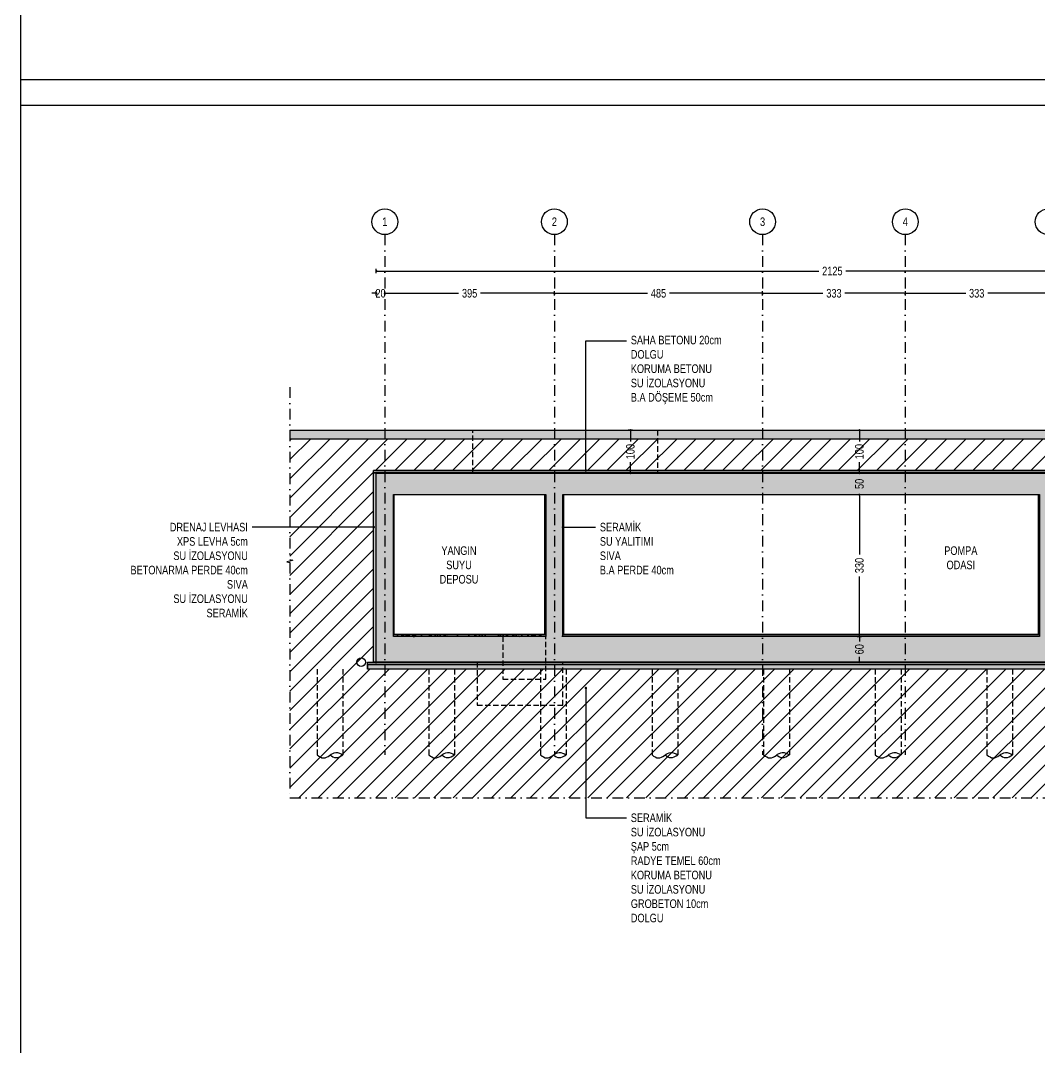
# Model space of a CAD drawing. Header units: centimetres. Extents: x 26569 to 160723, y -3143 to 14565.
# Drawn here: x 153201 to 155575, y 630 to 3021 of the extents above; entities that cross this region are included whole.
import ezdxf
from ezdxf import colors
from ezdxf.entities.mleader import LeaderData, LeaderLine
from ezdxf.enums import TextEntityAlignment as Align
from ezdxf.math import Vec2, Vec3

# ---------------------------------------------------------------- set-up
doc = ezdxf.new("R2010")
doc.units = ezdxf.units.CM
doc.header["$LTSCALE"] = 100
doc.linetypes.add('DASHDOT2', pattern=[0.5, 0.25, -0.125, 0, -0.125])
doc.linetypes.add('HIDDEN2', pattern=[0.1875, 0.125, -0.0625])
for name, color, linetype in [('A-ANNO-DIMS', 187, 'Continuous'), ('A-ANNO-GRID', 155, 'DASHDOT2'), ('A-ANNO-TEXT', 50, 'Continuous'), ('A-ANNO-TTBL', 157, 'Continuous'), ('A-ELEV-01', 255, 'Continuous'), ('A-FNSH-TILE', 63, 'Continuous'), ('A-HATCH', 253, 'Continuous'), ('A-WALL-INSL', 249, 'Continuous'), ('M-PIPE', 235, 'Continuous'), ('S-CONC', 5, 'Continuous'), ('S-HTCH', 8, 'Continuous')]:
    doc.layers.add(name, color=color, linetype=linetype)
doc.styles.add('Fields_100', font='act_simplex.shx', dxfattribs={"width": 0.8, "height": 20})
doc.dimstyles.new('FIELDS_100', dxfattribs={"dimscale": 0, "dimtxt": 20, "dimasz": 5, "dimexe": 5, "dimexo": 5, "dimgap": 5, "dimtad": 0, "dimdec": 0, "dimzin": 0, "dimdsep": 46, "dimtxsty": 'Fields_100', "dimblk": 'DOT', "dimcen": 0.09, "dimclrt": 50, "dimadec": 0, "dimazin": 0, "dimtfac": 1, "dimtdec": 0, "dimtix": 1, "dimtofl": 0, "dimtmove": 1, "dimatfit": 3, "dimfxl": 5, "dimfxlon": 1, "dimtolj": 1, "dimtzin": 0, "dimarcsym": 0})
pattern_1 = [(50, (129817.816, 6797.92), (18.218467, -1.5939086), [1.905, -20.955]), (355, (129817.816, 6797.92), (-3.524342, 19.105685), [1.524, -16.764058]), (100.451445, (129819.334, 6797.787), (14.694125, 17.511775), [1.619001, -17.809024]), (46.1842, (129817.816, 6803), (27.107904, -4.204233), [2.8575, -31.4325]), (96.63556, (129820.075, 6802.65), (23.740413, 24.742612), [2.428502, -26.71356]), (351.18415, (129817.816, 6803), (23.740413, 24.742612), [2.285997, -25.145973]), (21, (129820.356, 6801.73), (15.161439, -10.22652), [1.905, -20.955]), (326, (129820.356, 6801.73), (6.180203, 18.418797), [1.524, -16.764]), (71.451445, (129821.62, 6800.878), (21.341642, 8.192277), [1.619001, -17.808994]), (37.5, (129817.816, 6797.92), (0.3088603, 8.4555039), [0, -16.5608, 0, -17.018, 0, -16.8275]), (7.5, (129817.816, 6797.92), (6.6819663, 10.0180575), [0, -9.7028, 0, -16.1798, 0, -6.4135]), (327.5, (129812.152, 6797.92), (13.5590595, -0.5728744), [0, -6.35, 0, -19.812, 0, -26.289]), (317.5, (129809.612, 6797.92), (14.812918, 2.542649), [0, -8.255, 0, -13.1572, 0, -18.669])]
pattern_2 = [(45, (129817.816, 6797.92), (-4.490128, 4.490128), []), (45, (129822.306, 6797.92), (-4.490128, 4.490128), [3.175, -1.5875])]

# ---------------------------------------------------------------- blocks, each defined once
blk = doc.blocks.new('_Dot')
at = {"color": 0, "linetype": 'ByBlock', "lineweight": -2}
blk.add_line((-0.5, 0), (-1, 0), dxfattribs=at)
at = {"color": 0, "linetype": 'ByBlock', "const_width": 0.5}
blk.add_lwpolyline([(-0.25, 0, 1), (0.25, 0, 1)], format="xyb", close=True, dxfattribs=at)
blk = doc.blocks.new('*D608')
at = {"layer": 'A-ANNO-DIMS', "color": 0, "lineweight": -2, "transparency": 16777216}
for p, q in [((154444.7, 2380.6), (154444.7, 2390.6)), ((154449.7, 2385.6), (154661.6, 2385.6)), ((154924.7, 2385.6), (154712.7, 2385.6)), ((154929.7, 2380.6), (154929.7, 2390.6))]:
    blk.add_line(p, q, dxfattribs=at)
at = {"layer": 'DEFPOINTS', "color": 0, "transparency": 16777216}
for p in [(154444.7, 2385.6), (154444.7, 2077.8), (154929.7, 2077.8, 0)]:
    blk.add_point(p, dxfattribs=at)
at = {"layer": 'A-ANNO-DIMS', "color": 0, "lineweight": -2, "transparency": 16777216, "xscale": 5, "yscale": 5, "zscale": 5, "rotation": 180}
blk.add_blockref('_Dot', (154444.7, 2385.6), dxfattribs=at)
at = {"layer": 'A-ANNO-DIMS', "color": 0, "lineweight": -2, "transparency": 16777216, "xscale": 5, "yscale": 5, "zscale": 5}
blk.add_blockref('_Dot', (154929.7, 2385.6), dxfattribs=at)
at = {"layer": 'A-ANNO-DIMS', "color": 50, "transparency": 16777216, "insert": (154687.2, 2385.6), "char_height": 20, "attachment_point": 5, "style": 'Fields_100'}
blk.add_mtext('\\A1;485', dxfattribs=at)
blk = doc.blocks.new('*D609')
at = {"layer": 'A-ANNO-DIMS', "color": 0, "lineweight": -2, "transparency": 16777216}
for p, q in [((155262.2, 2380.6), (155262.2, 2390.6)), ((155267.2, 2385.6), (155402.8, 2385.6)), ((155589.7, 2385.6), (155454, 2385.6)), ((155594.7, 2380.6), (155594.7, 2390.6))]:
    blk.add_line(p, q, dxfattribs=at)
at = {"layer": 'DEFPOINTS', "color": 0, "transparency": 16777216}
for p in [(155262.2, 2385.6), (155262.2, 2077.8, 0), (155594.7, 2077.8)]:
    blk.add_point(p, dxfattribs=at)
at = {"layer": 'A-ANNO-DIMS', "color": 0, "lineweight": -2, "transparency": 16777216, "xscale": 5, "yscale": 5, "zscale": 5, "rotation": 180}
blk.add_blockref('_Dot', (155262.2, 2385.6), dxfattribs=at)
at = {"layer": 'A-ANNO-DIMS', "color": 0, "lineweight": -2, "transparency": 16777216, "xscale": 5, "yscale": 5, "zscale": 5}
blk.add_blockref('_Dot', (155594.7, 2385.6), dxfattribs=at)
at = {"layer": 'A-ANNO-DIMS', "color": 50, "transparency": 16777216, "insert": (155428.4, 2385.6), "char_height": 20, "attachment_point": 5, "style": 'Fields_100'}
blk.add_mtext('\\A1;333', dxfattribs=at)
blk = doc.blocks.new('*D611')
at = {"layer": 'A-ANNO-DIMS', "color": 0, "lineweight": -2, "transparency": 16777216}
for p, q in [((154049.7, 2380.6), (154049.7, 2390.6)), ((154054.7, 2385.6), (154221.6, 2385.6)), ((154439.7, 2385.6), (154272.7, 2385.6)), ((154444.7, 2380.6), (154444.7, 2390.6))]:
    blk.add_line(p, q, dxfattribs=at)
at = {"layer": 'DEFPOINTS', "color": 0, "transparency": 16777216}
for p in [(154049.7, 2385.6), (154049.7, 2077.8, 0), (154444.7, 2077.8)]:
    blk.add_point(p, dxfattribs=at)
at = {"layer": 'A-ANNO-DIMS', "color": 0, "lineweight": -2, "transparency": 16777216, "xscale": 5, "yscale": 5, "zscale": 5, "rotation": 180}
blk.add_blockref('_Dot', (154049.7, 2385.6), dxfattribs=at)
at = {"layer": 'A-ANNO-DIMS', "color": 0, "lineweight": -2, "transparency": 16777216, "xscale": 5, "yscale": 5, "zscale": 5}
blk.add_blockref('_Dot', (154444.7, 2385.6), dxfattribs=at)
at = {"layer": 'A-ANNO-DIMS', "color": 50, "transparency": 16777216, "insert": (154247.2, 2385.6), "char_height": 20, "attachment_point": 5, "style": 'Fields_100'}
blk.add_mtext('\\A1;395', dxfattribs=at)
blk = doc.blocks.new('*D612')
at = {"layer": 'A-ANNO-DIMS', "color": 0, "lineweight": -2, "transparency": 16777216}
for p, q in [((154029.7, 2432.4), (154029.7, 2442.4)), ((156154.7, 2432.4), (156154.7, 2442.4)), ((154034.7, 2437.4), (155060.5, 2437.4)), ((156149.7, 2437.4), (155123.8, 2437.4))]:
    blk.add_line(p, q, dxfattribs=at)
at = {"layer": 'DEFPOINTS', "color": 0, "transparency": 16777216}
for p in [(154029.7, 2437.4), (154029.7, 2077.8), (156154.7, 2077.8, 0)]:
    blk.add_point(p, dxfattribs=at)
at = {"layer": 'A-ANNO-DIMS', "color": 0, "lineweight": -2, "transparency": 16777216, "xscale": 5, "yscale": 5, "zscale": 5, "rotation": 180}
blk.add_blockref('_Dot', (154029.7, 2437.4), dxfattribs=at)
at = {"layer": 'A-ANNO-DIMS', "color": 0, "lineweight": -2, "transparency": 16777216, "xscale": 5, "yscale": 5, "zscale": 5}
blk.add_blockref('_Dot', (156154.7, 2437.4), dxfattribs=at)
at = {"layer": 'A-ANNO-DIMS', "color": 50, "transparency": 16777216, "insert": (155092.2, 2437.4), "char_height": 20, "attachment_point": 5, "style": 'Fields_100'}
blk.add_mtext('\\A1;2125', dxfattribs=at)
blk = doc.blocks.new('*D613')
at = {"layer": 'A-ANNO-DIMS', "color": 0, "lineweight": -2, "transparency": 16777216}
for p, q in [((154929.7, 2380.6), (154929.7, 2390.6)), ((154934.7, 2385.6), (155070.3, 2385.6)), ((155257.2, 2385.6), (155121.5, 2385.6)), ((155262.2, 2380.6), (155262.2, 2390.6))]:
    blk.add_line(p, q, dxfattribs=at)
at = {"layer": 'DEFPOINTS', "color": 0, "transparency": 16777216}
for p in [(154929.7, 2385.6), (154929.7, 2077.8, 0), (155262.2, 2077.8, 0)]:
    blk.add_point(p, dxfattribs=at)
at = {"layer": 'A-ANNO-DIMS', "color": 0, "lineweight": -2, "transparency": 16777216, "xscale": 5, "yscale": 5, "zscale": 5, "rotation": 180}
blk.add_blockref('_Dot', (154929.7, 2385.6), dxfattribs=at)
at = {"layer": 'A-ANNO-DIMS', "color": 0, "lineweight": -2, "transparency": 16777216, "xscale": 5, "yscale": 5, "zscale": 5}
blk.add_blockref('_Dot', (155262.2, 2385.6), dxfattribs=at)
at = {"layer": 'A-ANNO-DIMS', "color": 50, "transparency": 16777216, "insert": (155095.9, 2385.6), "char_height": 20, "attachment_point": 5, "style": 'Fields_100'}
blk.add_mtext('\\A1;333', dxfattribs=at)
blk = doc.blocks.new('*D615')
at = {"layer": 'A-ANNO-DIMS', "color": 0, "lineweight": -2, "transparency": 16777216}
for p, q in [((154024.7, 2385.6), (154019.7, 2385.6)), ((154029.7, 2380.6), (154029.7, 2390.6)), ((154049.7, 2380.6), (154049.7, 2390.6)), ((154054.7, 2385.6), (154059.7, 2385.6))]:
    blk.add_line(p, q, dxfattribs=at)
at = {"layer": 'DEFPOINTS', "color": 0, "transparency": 16777216}
for p in [(154049.7, 2385.6), (154029.7, 2077.8), (154049.7, 2077.8)]:
    blk.add_point(p, dxfattribs=at)
at = {"layer": 'A-ANNO-DIMS', "color": 0, "lineweight": -2, "transparency": 16777216, "xscale": 5, "yscale": 5, "zscale": 5}
blk.add_blockref('_Dot', (154029.7, 2385.6), dxfattribs=at)
at = {"layer": 'A-ANNO-DIMS', "color": 0, "lineweight": -2, "transparency": 16777216, "xscale": 5, "yscale": 5, "zscale": 5, "rotation": 180}
blk.add_blockref('_Dot', (154049.7, 2385.6), dxfattribs=at)
at = {"layer": 'A-ANNO-DIMS', "color": 50, "transparency": 16777216, "insert": (154039.7, 2385.6), "char_height": 20, "attachment_point": 5, "style": 'Fields_100'}
blk.add_mtext('\\A1;20', dxfattribs=at)
blk = doc.blocks.new('*D569')
at = {"layer": 'A-ANNO-DIMS', "color": 0, "lineweight": -2, "transparency": 16777216}
for p, q in [((154626.7, 2066.9), (154616.7, 2066.9)), ((154621.7, 2061.9), (154621.7, 2040.9)), ((154621.7, 1971.9), (154621.7, 1992.8)), ((154626.7, 1966.9), (154616.7, 1966.9))]:
    blk.add_line(p, q, dxfattribs=at)
at = {"layer": 'DEFPOINTS', "color": 0, "transparency": 16777216}
for p in [(154621.7, 2066.9), (154648, 2066.9), (154648, 1966.9)]:
    blk.add_point(p, dxfattribs=at)
at = {"layer": 'A-ANNO-DIMS', "color": 0, "lineweight": -2, "transparency": 16777216, "xscale": 5, "yscale": 5, "zscale": 5}
for p, rotation in [((154621.7, 2066.9), 90), ((154621.7, 1966.9), 270)]:
    blk.add_blockref('_Dot', p, dxfattribs=dict(at, rotation=rotation))
at = {"layer": 'A-ANNO-DIMS', "color": 50, "transparency": 16777216, "insert": (154621.7, 2016.9), "char_height": 20, "attachment_point": 5, "rotation": 90, "style": 'Fields_100'}
blk.add_mtext('\\A1;100', dxfattribs=at)
blk = doc.blocks.new('*D571')
at = {"layer": 'A-ANNO-DIMS', "color": 0, "lineweight": -2, "transparency": 16777216}
for p, q in [((155150.2, 1966.9), (155160.2, 1966.9)), ((155155.2, 1971.9), (155155.2, 1976.9)), ((155150.2, 1916.9), (155160.2, 1916.9)), ((155155.2, 1911.9), (155155.2, 1906.9))]:
    blk.add_line(p, q, dxfattribs=at)
at = {"layer": 'DEFPOINTS', "color": 0, "transparency": 16777216}
for p in [(155109.7, 1966.9), (155155.2, 1966.9), (155109.7, 1916.9)]:
    blk.add_point(p, dxfattribs=at)
at = {"layer": 'A-ANNO-DIMS', "color": 0, "lineweight": -2, "transparency": 16777216, "xscale": 5, "yscale": 5, "zscale": 5}
for p, rotation in [((155155.2, 1966.9), 270), ((155155.2, 1916.9), 90)]:
    blk.add_blockref('_Dot', p, dxfattribs=dict(at, rotation=rotation))
at = {"layer": 'A-ANNO-DIMS', "color": 50, "transparency": 16777216, "insert": (155155.2, 1941.9), "char_height": 20, "attachment_point": 5, "rotation": 90, "style": 'Fields_100'}
blk.add_mtext('\\A1;50', dxfattribs=at)
blk = doc.blocks.new('*D572')
at = {"layer": 'A-ANNO-DIMS', "color": 0, "lineweight": -2, "transparency": 16777216}
for p, q in [((155150.2, 1916.9), (155160.2, 1916.9)), ((155155.2, 1911.9), (155155.2, 1777.5)), ((155155.2, 1591.9), (155155.2, 1726.3)), ((155150.2, 1586.9), (155160.2, 1586.9))]:
    blk.add_line(p, q, dxfattribs=at)
at = {"layer": 'DEFPOINTS', "color": 0, "transparency": 16777216}
for p in [(155109.7, 1916.9), (155155.2, 1916.9), (155109.7, 1586.9)]:
    blk.add_point(p, dxfattribs=at)
at = {"layer": 'A-ANNO-DIMS', "color": 0, "lineweight": -2, "transparency": 16777216, "xscale": 5, "yscale": 5, "zscale": 5}
for p, rotation in [((155155.2, 1916.9), 90), ((155155.2, 1586.9), 270)]:
    blk.add_blockref('_Dot', p, dxfattribs=dict(at, rotation=rotation))
at = {"layer": 'A-ANNO-DIMS', "color": 50, "transparency": 16777216, "insert": (155155.2, 1751.9), "char_height": 20, "attachment_point": 5, "rotation": 90, "style": 'Fields_100'}
blk.add_mtext('\\A1;330', dxfattribs=at)
blk = doc.blocks.new('*D573')
at = {"layer": 'A-ANNO-DIMS', "color": 0, "lineweight": -2, "transparency": 16777216}
for p, q in [((155150.2, 1586.9), (155160.2, 1586.9)), ((155155.2, 1581.9), (155155.2, 1574.8)), ((155155.2, 1531.9), (155155.2, 1538.9)), ((155150.2, 1526.9), (155160.2, 1526.9))]:
    blk.add_line(p, q, dxfattribs=at)
at = {"layer": 'DEFPOINTS', "color": 0, "transparency": 16777216}
for p in [(155109.7, 1586.9), (155155.2, 1586.9), (155109.7, 1526.9)]:
    blk.add_point(p, dxfattribs=at)
at = {"layer": 'A-ANNO-DIMS', "color": 0, "lineweight": -2, "transparency": 16777216, "xscale": 5, "yscale": 5, "zscale": 5}
for p, rotation in [((155155.2, 1586.9), 90), ((155155.2, 1526.9), 270)]:
    blk.add_blockref('_Dot', p, dxfattribs=dict(at, rotation=rotation))
at = {"layer": 'A-ANNO-DIMS', "color": 50, "transparency": 16777216, "insert": (155155.2, 1556.9), "char_height": 20, "attachment_point": 5, "rotation": 90, "style": 'Fields_100'}
blk.add_mtext('\\A1;60', dxfattribs=at)
blk = doc.blocks.new('JET GROUT')
at = {"linetype": 'HIDDEN2'}
for points in [[(-30, 0), (-30, -200)], [(30, 0), (30, -200)]]:
    blk.add_lwpolyline(points, dxfattribs=at)
blk.add_spline([(-30, -200), (-15.3, -207.2), (13.4, -194.1), (30, -200)], degree=3)
blk.add_open_spline([(0, -200.3), (4.4, -203.3), (14.5, -209.5), (24.5, -203.3), (30, -200)], degree=3, knots=[179.801197, 179.801197, 179.801197, 179.801197, 259.646208, 355.156763, 355.156763, 355.156763, 355.156763])
blk = doc.blocks.new('*D562')
at = {"layer": 'A-ANNO-DIMS', "color": 0, "lineweight": -2, "transparency": 16777216}
for p, q in [((155150.2, 2066.9), (155160.2, 2066.9)), ((155155.2, 2061.9), (155155.2, 2040.9)), ((155155.2, 1971.9), (155155.2, 1992.8)), ((155150.2, 1966.9), (155160.2, 1966.9))]:
    blk.add_line(p, q, dxfattribs=at)
at = {"layer": 'DEFPOINTS', "color": 0, "transparency": 16777216}
for p in [(155109.7, 2066.9), (155155.2, 2066.9), (155109.7, 1966.9)]:
    blk.add_point(p, dxfattribs=at)
at = {"layer": 'A-ANNO-DIMS', "color": 0, "lineweight": -2, "transparency": 16777216, "xscale": 5, "yscale": 5, "zscale": 5}
for p, rotation in [((155155.2, 2066.9), 90), ((155155.2, 1966.9), 270)]:
    blk.add_blockref('_Dot', p, dxfattribs=dict(at, rotation=rotation))
at = {"layer": 'A-ANNO-DIMS', "color": 50, "transparency": 16777216, "insert": (155155.2, 2016.9), "char_height": 20, "attachment_point": 5, "rotation": 90, "style": 'Fields_100'}
blk.add_mtext('\\A1;100', dxfattribs=at)

msp = doc.modelspace()

# ---------------------------------------------------------------- hatches: boundary and pattern name
at = {"layer": 'A-HATCH'}
h = msp.add_hatch(dxfattribs=at)
h.set_pattern_fill('LINE', color=256, scale=10, angle=45, style=0)
h.set_pattern_definition([(45, (129817.816, 7308.036), (-22.45064, 22.45064), [])])
h.paths.add_polyline_path([(153828.66, 2046.88), (156355.66, 2046.88), (156355.66, 1210.89), (153828.66, 1210.89)])
h.paths.add_polyline_path([(154023.66, 1972.88), (156160.66, 1972.88), (156160.66, 1527.88), (156175.66, 1527.88), (156175.66, 1510.88), (154009.66, 1510.88), (154009.66, 1526.89), (154023.66, 1526.89)], flags=16)
at = {"layer": 'A-WALL-INSL', "linetype": 'HIDDEN2', "ltscale": 0.5}
h = msp.add_hatch(dxfattribs=at)
h.set_pattern_fill('HONEY', color=256, scale=0.4, style=0)
h.set_pattern_definition([(0, (129817.8159, 7308.0364), (1.905, 1.09985226), [1.27, -2.54]), (120, (129817.8159, 7308.0364), (-1.904999996, 1.099852265), [1.27, -2.54]), (60, (129817.8159, 7308.0364), (4e-09, 2.199704523), [-2.54, 1.27])])
h.paths.add_polyline_path([(154023.66, 1526.89), (154023.66, 1967.88), (154028.66, 1967.88), (154028.66, 1526.89)])
at = {"layer": 'S-HTCH'}
h = msp.add_hatch(dxfattribs=at)
h.set_pattern_fill('ANSI33', color=256)
h.set_pattern_definition(pattern_2)
h.paths.add_polyline_path([(156355.66, 2066.88), (153828.66, 2066.88), (153828.66, 2046.88), (156355.66, 2046.88)])
h = msp.add_hatch(dxfattribs=at)
h.set_pattern_fill('AR-CONC', color=256, scale=0.1, style=0)
h.set_pattern_definition(pattern_1)
h.paths.add_polyline_path([(156160.66, 1972.88), (154028.66, 1972.88), (154028.66, 1967.88), (156160.66, 1967.88)])
h = msp.add_hatch(dxfattribs=at)
h.set_pattern_fill('ANSI33', color=256)
h.set_pattern_definition(pattern_2)
h.paths.add_polyline_path([(155614.66, 1916.89), (156114.66, 1916.89), (156114.67, 1586.9), (155614.66, 1586.9)], flags=16)
h.paths.add_polyline_path([(154464.66, 1586.88), (154464.66, 1916.88), (155574.66, 1916.88), (155574.66, 1586.88)], flags=16)
h.paths.add_polyline_path([(154069.66, 1586.88), (154069.66, 1916.88), (154424.66, 1916.88), (154424.66, 1586.88)], flags=16)
h.paths.add_polyline_path([(154029.66, 1966.88), (156154.66, 1966.88), (156154.66, 1526.89), (154029.66, 1526.89)])
h = msp.add_hatch(dxfattribs=at)
h.set_pattern_fill('AR-CONC', color=256, scale=0.1, style=0)
h.set_pattern_definition(pattern_1)
h.paths.add_polyline_path([(154424.66, 1590.88), (154069.66, 1590.88), (154069.66, 1586.88), (154424.66, 1586.88)])
h = msp.add_hatch(dxfattribs=at)
h.set_pattern_fill('AR-CONC', color=256, scale=0.1, style=0)
h.set_pattern_definition([(50, (130212.816, 6797.92), (18.218467, -1.5939086), [1.905, -20.955]), (355, (130212.816, 6797.92), (-3.524342, 19.105685), [1.524, -16.764058]), (100.451445, (130214.334, 6797.787), (14.694125, 17.511775), [1.619001, -17.809024]), (46.1842, (130212.816, 6803), (27.107904, -4.204233), [2.8575, -31.4325]), (96.63556, (130215.075, 6802.65), (23.740413, 24.742612), [2.428502, -26.71356]), (351.18415, (130212.816, 6803), (23.740413, 24.742612), [2.285997, -25.145973]), (21, (130215.356, 6801.73), (15.161439, -10.22652), [1.905, -20.955]), (326, (130215.356, 6801.73), (6.180203, 18.418797), [1.524, -16.764]), (71.451445, (130216.62, 6800.878), (21.341642, 8.192277), [1.619001, -17.808994]), (37.5, (130212.816, 6797.92), (0.3088603, 8.4555039), [0, -16.5608, 0, -17.018, 0, -16.8275]), (7.5, (130212.816, 6797.92), (6.6819663, 10.0180575), [0, -9.7028, 0, -16.1798, 0, -6.4135]), (327.5, (130207.152, 6797.92), (13.5590595, -0.5728744), [0, -6.35, 0, -19.812, 0, -26.289]), (317.5, (130204.612, 6797.92), (14.812918, 2.542649), [0, -8.255, 0, -13.1572, 0, -18.669])])
h.paths.add_polyline_path([(155574.66, 1590.88), (154464.66, 1590.88), (154464.66, 1586.88), (155574.66, 1586.88)])
h = msp.add_hatch(dxfattribs=at)
h.set_pattern_fill('AR-CONC', color=256, scale=0.1, style=0)
h.set_pattern_definition([(50, (153827.664, 1276.889), (18.21847, -1.59391), [1.905, -20.955]), (355, (153827.664, 1276.889), (-3.52434, 19.10568), [1.524, -16.76406]), (100.45144, (153829.182, 1276.756), (14.69412, 17.51178), [1.619, -17.80902]), (46.1842, (153827.664, 1281.97), (27.1079, -4.20423), [2.8575, -31.4325]), (96.6356, (153829.923, 1281.619), (23.7404, 24.7426), [2.4285, -26.71356]), (351.1842, (153827.664, 1281.97), (23.7404, 24.7426), [2.286, -25.14597]), (21, (153830.204, 1280.699), (15.16144, -10.22652), [1.905, -20.955]), (326, (153830.204, 1280.699), (6.1802, 18.4188), [1.524, -16.764]), (71.45144, (153831.467, 1279.847), (21.34164, 8.19228), [1.619, -17.809]), (37.5, (153827.664, 1276.889), (0.30886, 8.455504), [0, -16.5608, 0, -17.018, 0, -16.8275]), (7.5, (153827.664, 1276.889), (6.681966, 10.018057), [0, -9.7028, 0, -16.1798, 0, -6.4135]), (327.5, (153822, 1276.889), (13.55906, -0.572874), [0, -6.35, 0, -19.812, 0, -26.289]), (317.5, (153819.46, 1276.889), (14.81292, 2.54265), [0, -8.255, 0, -13.1572, 0, -18.669])])
h.paths.add_polyline_path([(156174.66, 1520.88), (154009.66, 1520.89), (154009.66, 1510.89), (156174.66, 1510.88)])
h.paths.add_polyline_path([(156174.66, 1526.89), (154009.66, 1526.89), (154009.66, 1521.89), (156174.66, 1521.89)])

# ---------------------------------------------------------------- linework, layer by layer
at = {"layer": 'A-ANNO-DIMS', "elevation": 0}
msp.add_lwpolyline([(154023.66, 1972.88), (156160.66, 1972.88), (156160.66, 1527.88), (156175.66, 1527.88), (156175.66, 1510.88), (154009.66, 1510.88), (154009.66, 1526.89), (154023.66, 1526.89)], close=True, dxfattribs=at)
at = {"layer": 'A-ANNO-GRID'}
for p, q in [((154049.66, 2522.29), (154049.66, 1310.89)), ((154444.66, 2522.29), (154444.66, 1310.89)), ((154929.66, 2522.29), (154929.66, 1310.89)), ((155262.16, 2522.29), (155262.16, 1310.89))]:
    msp.add_line(p, q, dxfattribs=at)
at = {"layer": 'A-ANNO-GRID', "elevation": 0}
msp.add_lwpolyline([(153828.66, 2166.88), (153828.66, 1766.02), (153835.63, 1764.16), (153828.66, 1762.29), (153821.7, 1760.42), (153828.66, 1758.56), (153828.66, 1210.89), (156355.66, 1210.89), (156355.66, 1758.56), (156362.63, 1760.42), (156355.66, 1762.29), (156348.7, 1764.16), (156355.66, 1766.02), (156355.66, 2166.88)], dxfattribs=at)
at = {"layer": 'A-ANNO-GRID', "linetype": 'Continuous', "ltscale": 10}
for centre in [(154049.66, 2552.29), (154444.66, 2552.29), (154929.66, 2552.29), (155262.16, 2552.29), (155594.66, 2552.29)]:
    msp.add_circle(centre, 30, dxfattribs=at)
at = {"layer": 'A-ANNO-TTBL'}
for p, q in [((153201.02, 5917.18), (153201.03, -2922.85)), ((153201.03, 2883.34), (157201.03, 2883.34)), ((153201.02, 2823.34), (157201.02, 2823.34))]:
    msp.add_line(p, q, dxfattribs=at)
at = {"layer": 'A-ELEV-01', "linetype": 'HIDDEN2'}
for p, q in [((154254.66, 1966.88), (154254.66, 2066.88)), ((154684.66, 2066.88), (154684.66, 1966.88))]:
    msp.add_line(p, q, dxfattribs=at)
at = {"layer": 'A-ELEV-01', "linetype": 'HIDDEN2', "elevation": 0}
for points in [[(154324.66, 1586.88), (154324.66, 1486.88), (154424.66, 1486.88), (154424.66, 1586.88)], [(154264.66, 1526.88), (154264.66, 1426.88), (154464.66, 1426.88), (154464.66, 1526.88)]]:
    msp.add_lwpolyline(points, dxfattribs=at)
at = {"layer": 'A-FNSH-TILE'}
for p, q in [((154070.66, 1591.88), (154070.66, 1916.88)), ((154071.66, 1591.88), (154071.66, 1916.88)), ((154422.66, 1591.88), (154422.66, 1916.88)), ((154423.66, 1591.88), (154423.66, 1916.88)), ((154465.66, 1591.88), (154465.66, 1916.88)), ((154466.66, 1591.88), (154466.66, 1916.88)), ((155572.66, 1591.88), (155572.66, 1916.88)), ((155573.66, 1591.88), (155573.66, 1916.88)), ((154069.66, 1591.88), (154424.66, 1591.88)), ((154069.66, 1590.88), (154424.66, 1590.88)), ((154464.66, 1591.88), (155574.66, 1591.88)), ((154464.66, 1590.88), (155574.66, 1590.88))]:
    msp.add_line(p, q, dxfattribs=at)
at = {"layer": 'A-WALL-INSL', "linetype": 'HIDDEN2', "ltscale": 0.5, "const_width": 1, "elevation": 0}
msp.add_lwpolyline([(156175.16, 1521.88), (156175.16, 1527.38), (156155.16, 1527.38), (156155.16, 1967.38), (154029.16, 1967.38), (154029.16, 1522.14), (154011.16, 1522.14), (154011.16, 1521.39)], dxfattribs=at)
at = {"layer": 'A-WALL-INSL', "ltscale": 0.5, "elevation": 0}
msp.add_lwpolyline([(154023.66, 1526.89), (154023.66, 1967.88), (154028.66, 1967.88), (154028.66, 1526.89)], close=True, dxfattribs=at)
at = {"layer": 'A-WALL-INSL', "linetype": 'HIDDEN2', "ltscale": 0.5, "const_width": 1}
msp.add_lwpolyline([(154009.66, 1521.39), (156174.66, 1521.38)], dxfattribs=at)
at = {"layer": 'M-PIPE'}
msp.add_circle((153994.66, 1526.88), 10, dxfattribs=at)
at = {"layer": 'S-CONC'}
for p, q in [((153828.66, 2066.88), (156355.66, 2066.88)), ((153828.66, 2046.88), (156355.66, 2046.88)), ((156160.66, 1972.88), (154023.66, 1972.88)), ((154023.66, 1967.88), (154023.66, 1972.88)), ((156160.66, 1967.88), (154023.66, 1967.88)), ((154009.66, 1521.89), (154009.66, 1526.89))]:
    msp.add_line(p, q, dxfattribs=at)
at = {"layer": 'S-CONC', "elevation": 0}
for points in [[(154029.66, 1966.88), (156154.66, 1966.88), (156154.66, 1526.89), (154029.66, 1526.89), (154029.66, 1966.88)], [(154069.66, 1586.88), (154069.66, 1916.88), (154424.66, 1916.88), (154424.66, 1586.88), (154069.66, 1586.88)], [(154464.66, 1586.88), (154464.66, 1916.88), (155574.66, 1916.88), (155574.66, 1586.88), (154461.64, 1586.88)], [(154009.66, 1526.89), (156174.66, 1526.88)], [(154009.66, 1521.89), (156174.66, 1521.88)], [(156174.66, 1520.88), (154009.66, 1520.89), (154009.66, 1510.89), (156174.66, 1510.88)]]:
    msp.add_lwpolyline(points, dxfattribs=at)

# ---------------------------------------------------------------- block references
at = {"layer": 'A-ELEV-01'}
for p in [(153922.16, 1510.88), (154182.16, 1510.88), (154442.16, 1510.88), (154702.16, 1510.88), (154962.16, 1510.88), (155222.16, 1510.88), (155482.16, 1510.88)]:
    msp.add_blockref('JET GROUT', p, dxfattribs=at)

# ---------------------------------------------------------------- texts
at = {"layer": 'A-ANNO-GRID', "color": 50, "style": 'Fields_100', "width": 0.8}
for s, p in [('1', (154049.66, 2552.29)), ('2', (154444.66, 2552.29)), ('3', (154929.66, 2552.29)), ('4', (155262.16, 2552.29))]:
    msp.add_text(s, height=20, rotation=359.92667, dxfattribs=at).set_placement(p, align=Align.MIDDLE_CENTER)
at = {"layer": 'A-ANNO-TEXT', "char_height": 20, "attachment_point": 2, "style": 'Fields_100'}
for s, insert in [('YANGIN SUYU DEPOSU', (154222.46, 1796.54)), ('POMPA\\PODASI', (155391.44, 1796.54))]:
    msp.add_mtext_dynamic_manual_height_columns(s, width=93.7535, gutter_width=100, heights=[0], dxfattribs=dict(at, insert=insert))

# ---------------------------------------------------------------- dimensions: what is measured, and where the dimension line sits
at = {"layer": 'A-ANNO-DIMS'}
for base, p1, p2, angle, picture, middle in [((154029.66, 2437.38), (156154.66, 2077.83), (154029.66, 2077.83), 180, '*D612', (155092.16, 2437.38)), ((154049.66, 2385.63), (154444.66, 2077.83), (154049.66, 2077.83), 180, '*D611', (154247.16, 2385.63)), ((154444.66, 2385.63), (154929.66, 2077.83, 0), (154444.66, 2077.83), 180, '*D608', (154687.16, 2385.63)), ((154929.66402063, 2385.62948852), (155262.16402063, 2077.83069952, 0), (154929.66402063, 2077.83069952, 0), 180, '*D613', (155095.91402063, 2385.62948852)), ((155262.16402063, 2385.62948852), (155594.66402063, 2077.83069952), (155262.16402063, 2077.83069952, 0), 180, '*D609', (155428.41402063, 2385.62948852)), ((154621.71, 2066.88), (154647.99, 1966.88), (154647.99, 2066.88), 90, '*D569', (154621.71, 2016.88)), ((155155.24, 2066.88), (155109.66, 1966.88), (155109.66, 2066.88), 90, '*D562', (155155.24, 2016.88)), ((155155.24, 1966.88), (155109.66, 1916.88), (155109.66, 1966.88), 90, '*D571', (155155.24, 1941.88)), ((155155.24, 1916.88), (155109.66, 1586.88), (155109.66, 1916.88), 90, '*D572', (155155.24, 1751.88)), ((155155.24, 1586.88), (155109.66, 1526.88), (155109.66, 1586.88), 90, '*D573', (155155.24, 1556.88))]:
    dim = msp.add_linear_dim(base=base, p1=p1, p2=p2, angle=angle, dimstyle='FIELDS_100', override={"dimscale": 1}, dxfattribs=at)
    dim.commit()
    dim.dimension.update_dxf_attribs({"geometry": picture, "text_midpoint": middle})
dim = msp.add_linear_dim(base=(154049.66, 2385.63), p1=(154029.66, 2077.83), p2=(154049.66, 2077.83), dimstyle='FIELDS_100', override={"dimscale": 1}, dxfattribs=at)
dim.commit()
dim.dimension.update_dxf_attribs({"geometry": '*D615', "text_midpoint": (154039.66, 2385.63)})

# ---------------------------------------------------------------- leaders
ml = msp.add_multileader_mtext('Standard', dxfattribs=at)
ml.set_content('SAHA BETONU 20cm\\PDOLGU\\PKORUMA BETONU\\PSU İZOLASYONU\\PB.A DÖŞEME 50cm', color=50, style='Fields_100')
ml.set_leader_properties(color=256)
ml.set_arrow_properties(name='DOT')
ml.build(insert=Vec2(0, 0))
ml.multileader.update_dxf_attribs({"dogleg_length": 10, "arrow_head_size": 6})
ctx = ml.context
ctx.base_point, ctx.char_height, ctx.arrow_head_size, ctx.landing_gap_size, ctx.plane_origin = Vec3(154612.67, 2274.88), 20, 6, 10, Vec3(155033.02, 2332.87)
notes = []
notes.append((ctx, [(0, (1, 1, 0), (154517.98, 2274.88), (1, 0), 94.69, [(0, [(154517.98, 1972.88)], 0, [])])]))
ctx.mtext.insert, ctx.mtext.flow_direction = Vec3(154622.67, 2286.79), 5
ml = msp.add_multileader_mtext('Standard', dxfattribs=at)
ml.set_content('DRENAJ LEVHASI\\PXPS LEVHA 5cm\\PSU İZOLASYONU\\PBETONARMA PERDE 40cm\\PSIVA\\PSU İZOLASYONU\\PSERAMİK', color=50, style='Fields_100')
ml.set_leader_properties(color=256)
ml.set_arrow_properties(name='DOT')
ml.build(insert=Vec2(0, 0))
ml.multileader.update_dxf_attribs({"dogleg_length": 10, "arrow_head_size": 6})
ctx = ml.context
ctx.base_point, ctx.char_height, ctx.arrow_head_size, ctx.landing_gap_size, ctx.plane_origin = Vec3(153408.21, 1841.23), 20, 6, 10, Vec3(154397.63, 1841.25)
ctx.text_align_type = 2
notes.append((ctx, [(0, (1, 1, 0), (153750.6, 1841.23), (-1, 0), 10, [(0, [(154023.66, 1841.23)], 0, [])])]))
ctx.mtext.insert, ctx.mtext.alignment, ctx.mtext.flow_direction = Vec3(153730.6, 1851.23), 3, 5
ml = msp.add_multileader_mtext('Standard', dxfattribs=at)
ml.set_content('SERAMİK\\PSU YALITIMI\\PSIVA\\PB.A PERDE 40cm', color=50, style='Fields_100')
ml.set_leader_properties(color=256)
ml.set_arrow_properties(name='DOT')
ml.build(insert=Vec2(0, 0))
ml.multileader.update_dxf_attribs({"dogleg_length": 10, "arrow_head_size": 6})
ctx = ml.context
ctx.base_point, ctx.char_height, ctx.arrow_head_size, ctx.landing_gap_size, ctx.plane_origin = Vec3(154540.59, 1841.23), 20, 6, 10, Vec3(154959.7, 1841.25)
notes.append((ctx, [(0, (1, 1, 0), (154530.59, 1841.23), (1, 0), 10, [(0, [(154464.66, 1841.23)], 0, [])])]))
ctx.mtext.insert, ctx.mtext.flow_direction = Vec3(154550.59, 1851.23), 5
ml = msp.add_multileader_mtext('Standard', dxfattribs=at)
ml.set_content('SERAMİK\\PSU İZOLASYONU\\PŞAP 5cm\\PRADYE TEMEL 60cm\\PKORUMA BETONU\\PSU İZOLASYONU\\PGROBETON 10cm\\PDOLGU', color=50, style='Fields_100')
ml.set_leader_properties(color=256)
ml.set_arrow_properties(name='DOT')
ml.build(insert=Vec2(0, 0))
ml.multileader.update_dxf_attribs({"dogleg_length": 10, "arrow_head_size": 6})
ctx = ml.context
ctx.base_point, ctx.char_height, ctx.arrow_head_size, ctx.landing_gap_size, ctx.plane_origin = Vec3(154612.67, 1164.52), 20, 6, 10, Vec3(155033.02, 1106.57)
notes.append((ctx, [(0, (1, 1, 0), (154517.98, 1164.52), (1, 0), 94.69, [(0, [(154517.98, 1466.52)], 0, [])])]))
ctx.mtext.insert, ctx.mtext.flow_direction = Vec3(154622.67, 1174.52), 5
for ctx, leaders in notes:
    for number, flags, end, landing, length, lines in leaders:
        leader = LeaderData()
        leader.index, (leader.has_last_leader_line, leader.has_dogleg_vector, leader.attachment_direction) = number, flags
        leader.last_leader_point, leader.dogleg_vector, leader.dogleg_length = Vec3(end), Vec3(landing), length
        for number, points, colour, breaks in lines:
            line = LeaderLine()
            line.index, line.vertices, line.color, line.breaks = number, Vec3.list(points), colors.encode_raw_color(colour), breaks
            leader.lines.append(line)
        ctx.leaders.append(leader)

doc.saveas('drawing.dxf')
